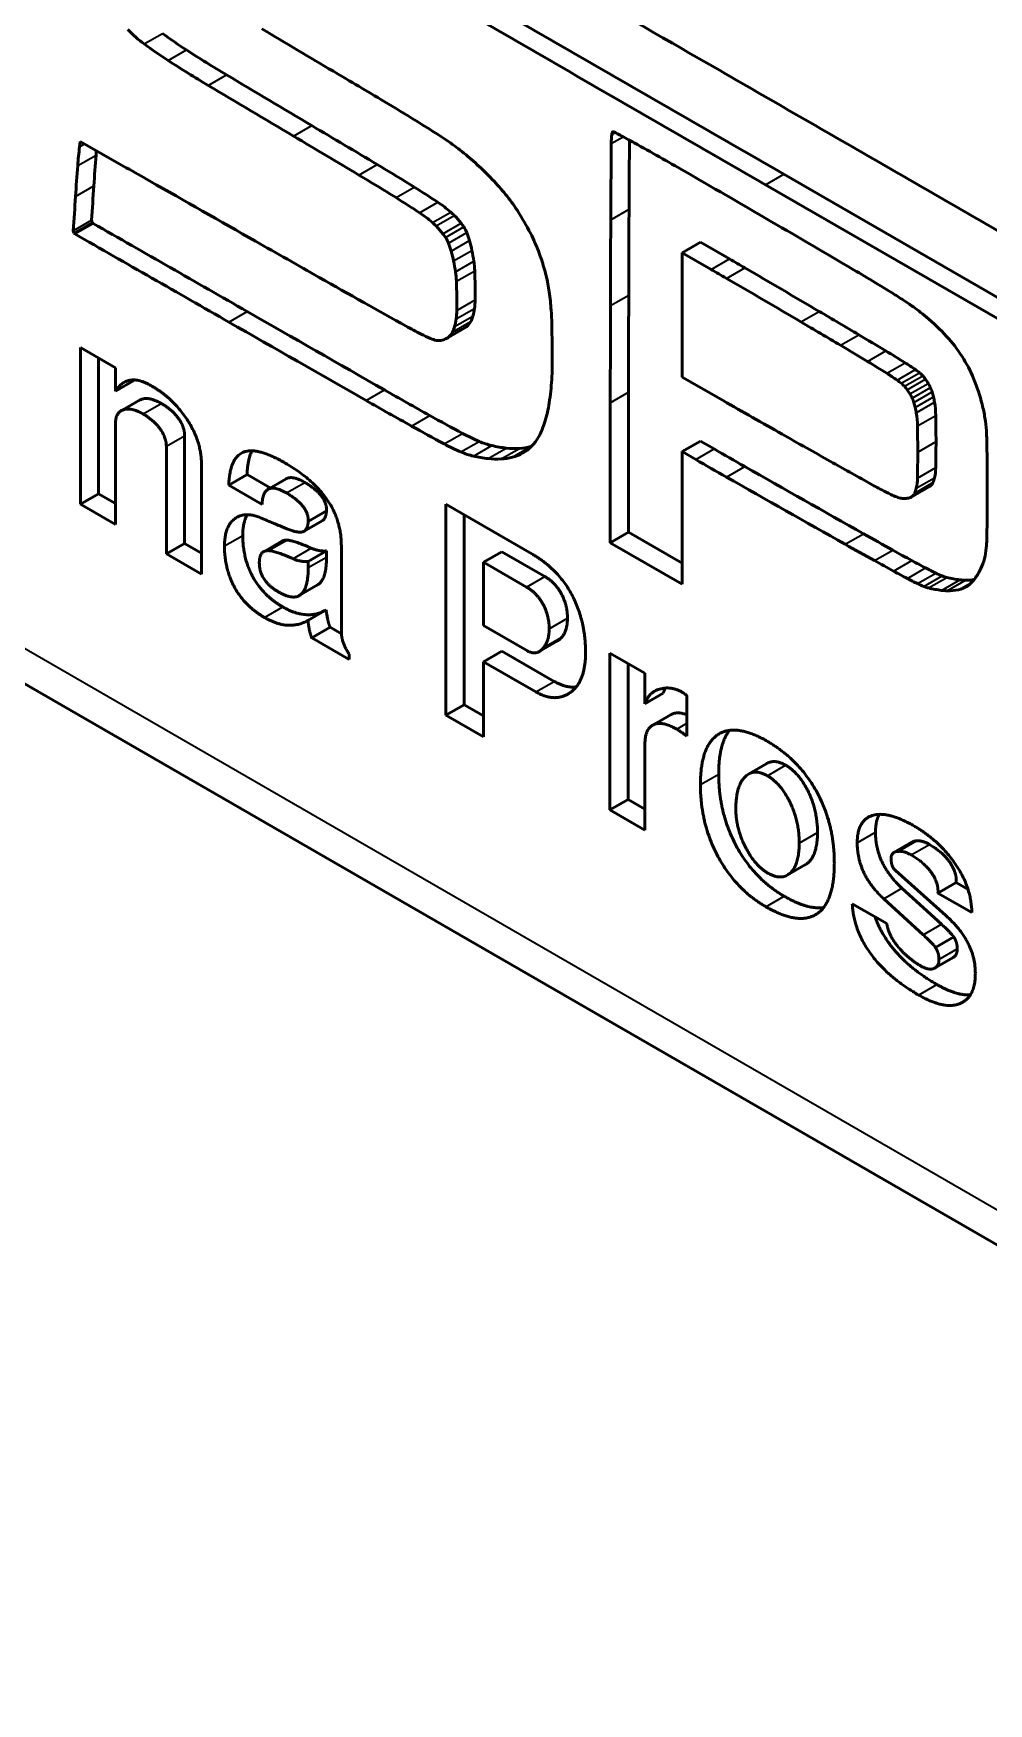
# Model space of a CAD drawing. Header units: inches. Extents: x -24.6 to 49, y -43 to 20.8.
# Drawn here: x 11.218 to 13.4, y 5.044 to 8.861 of the extents above; entities that cross this region are included whole.
import ezdxf

# ---------------------------------------------------------------- set-up
doc = ezdxf.new("R2010")
doc.units = ezdxf.units.IN
doc.header["$MEASUREMENT"] = 0
doc.layers.add('Visible (ANSI)', color=7, linetype='Continuous', lineweight=50)
doc.layers.add('Visible Narrow (ANSI)', color=7, linetype='Continuous', lineweight=35)

msp = doc.modelspace()

# ---------------------------------------------------------------- linework, layer by layer
at = {"layer": 'Visible (ANSI)'}
for p, q in [((8.873755593433605, 8.716722551590122), (15.23432414568389, 5.044446585749351)), ((11.32382921341235, 8.60138067066774), (11.32530812091698, 8.613576825054382)), ((11.32530812091698, 8.613576825054382), (11.43045636820859, 8.5538599724073)), ((13.79469926735462, 7.99282706126697), (12.89079285236785, 8.514637564250176)), ((13.83645754183414, 8.016936212278615), (12.93255112684737, 8.538746715261821)), ((12.70013693220183, 8.359623549351552), (12.74189520668135, 8.383732700363199)), ((12.70013693220183, 8.359623549351552), (12.70013693220183, 8.074810516408684)), ((12.7667284985558, 8.321145490845295), (12.70013693220183, 8.359623549351552)), ((12.80848677303532, 8.34525464185694), (12.74189520668135, 8.383732700363199)), ((12.16222460881097, 8.163621635158378), (12.20398288329049, 8.187730786170023)), ((11.32558535402925, 8.143150312806885), (11.40578981589894, 8.096844245156213)), ((11.32558535402925, 7.7847001049199), (11.32558535402925, 8.143150312806885)), ((11.36734362850877, 7.808809255931545), (11.36734362850877, 8.119041161795238)), ((11.40578981589894, 8.096844245156213), (11.40578981589894, 8.043226693139644)), ((11.40578981589894, 8.043226693139644), (11.44754809037846, 8.06733584415129)), ((12.70013693220183, 8.074810516408684), (12.79362755491554, 8.02164561759113)), ((11.41891800582508, 7.998382806754859), (11.4606762803046, 8.022491957766505)), ((12.53611829586187, 7.696750122450898), (12.53615486020839, 8.01680218100475)), ((12.57787657034139, 7.720859273462543), (12.57791313468791, 8.040911332016394)), ((11.40578981589894, 7.969361953648289), (11.40578981589894, 7.738394037269228)), ((11.56379585292642, 7.695387511281114), (11.56379585292642, 7.941353344308166)), ((11.5220375784469, 7.671278360269469), (11.5220375784469, 7.917244193296521)), ((12.70013693220183, 7.905081770905325), (12.74189520668135, 7.929190921916971)), ((12.70013693220183, 7.905081770905325), (12.70013693220183, 7.602053918607909)), ((12.73130047310648, 7.887078128630091), (12.70013693220183, 7.905081770905325)), ((12.773058747586, 7.911187279641737), (12.74189520668135, 7.929190921916971)), ((11.60224204031659, 7.876187396472646), (11.60224204031659, 7.624972292618796)), ((11.66458720905739, 7.828569011115275), (11.70634548353691, 7.85267816212692)), ((11.74089509788078, 7.7845126309618), (11.66458720905739, 7.828569011115275)), ((11.75953288355709, 7.821970402407772), (11.70634548353691, 7.85267816212692)), ((11.75421620651402, 7.818900817485761), (11.79597448099354, 7.843009968497406)), ((13.22345526590201, 7.801276865837796), (13.26521354038154, 7.825386016849441)), ((11.32558535402925, 7.7847001049199), (11.36734362850877, 7.808809255931545)), ((11.40578981589894, 7.786612339292518), (11.36734362850877, 7.808809255931545)), ((11.40578981589894, 7.738394037269228), (11.32558535402925, 7.7847001049199)), ((11.83653431853942, 7.723096162288277), (11.87829259301894, 7.747205313299922)), ((11.84610257013089, 7.745518047677024), (11.88786084461042, 7.76962719868867)), ((12.16042612919913, 7.784887578878001), (12.35687835361679, 7.671465834227569)), ((12.16042612919913, 7.302704558645091), (12.16042612919913, 7.784887578878001)), ((12.20218440367866, 7.326813709656737), (12.20218440367866, 7.760778427866354)), ((12.53611829586187, 7.696750122450898), (12.57787657034139, 7.720859273462543)), ((12.70013693220183, 7.6502722206312), (12.57787657034139, 7.720859273462543)), ((11.5220375784469, 7.671278360269469), (11.56379585292642, 7.695387511281114)), ((11.60224204031659, 7.624972292618796), (11.5220375784469, 7.671278360269469)), ((11.60224204031659, 7.673190594642087), (11.56379585292642, 7.695387511281114)), ((11.74437029940195, 7.676464882610976), (11.78612857388148, 7.700574033622622)), ((11.75453310354283, 7.678777318593464), (11.79629137802235, 7.70288646960511)), ((11.84610257013089, 7.654030756124279), (11.88786084461042, 7.678139907135924)), ((11.88786084461042, 7.664266834236533), (11.88786084461042, 7.678139907135924)), ((11.92176103011323, 7.690588177953757), (11.92176103011323, 7.492615678200276)), ((12.24647545063827, 7.65234349050138), (12.28823372511779, 7.676452641513025)), ((12.38629748011636, 7.619835506166859), (12.28823372511779, 7.676452641513025)), ((12.70013693220183, 7.602053918607909), (12.53611829586187, 7.696750122450898)), ((11.84610257013089, 7.640157683224888), (11.84610257013089, 7.654030756124279)), ((12.34453920563683, 7.595726355155214), (12.24647545063827, 7.65234349050138)), ((12.24647545063827, 7.65234349050138), (12.24647545063827, 7.507988542764467)), ((11.82576976490367, 7.576244530114369), (11.86752803938319, 7.600353681126014)), ((11.84545314128984, 7.519424454208561), (11.88721141576936, 7.543533605220206)), ((11.85422043064402, 7.479492501133285), (11.89597870512354, 7.50360165214493)), ((11.92189360509109, 7.488639677672645), (11.89597870512354, 7.50360165214493)), ((12.24647545063827, 7.507988542764467), (12.34681220658051, 7.450059089711601)), ((11.93962032324211, 7.430186850153015), (11.85422043064402, 7.479492501133285)), ((11.93962032324211, 7.442185183471406), (11.93962032324211, 7.430186850153015)), ((12.24647545063827, 7.425125053284318), (12.28823372511779, 7.449234204295963)), ((12.40805334629153, 7.380056313757104), (12.28823372511779, 7.449234204295963)), ((12.37382176417041, 7.448348782738256), (12.41558003864993, 7.472457933749901)), ((12.38220607841774, 7.455495834496499), (12.42396435289726, 7.479604985508145)), ((12.53514657048503, 7.444809818884806), (12.61535103235472, 7.398503751234134)), ((12.53514657048503, 7.086359610997823), (12.53514657048503, 7.444809818884806)), ((12.24647545063827, 7.425125053284318), (12.24647545063827, 7.253023959748621)), ((12.36629507181201, 7.355947162745459), (12.24647545063827, 7.425125053284318)), ((12.57690484496455, 7.110468762009468), (12.57690484496455, 7.420700667873161)), ((12.61535103235472, 7.398503751234134), (12.61535103235472, 7.329138386737174)), ((12.61535103235472, 7.329138386737174), (12.65710930683424, 7.353247537748819)), ((12.71114178640961, 7.347698308589064), (12.71114178640961, 7.255086173287721)), ((12.16042612919913, 7.302704558645091), (12.20218440367866, 7.326813709656737)), ((12.24647545063827, 7.253023959748621), (12.16042612919913, 7.302704558645091)), ((12.24647545063827, 7.301242261771912), (12.20218440367866, 7.326813709656737)), ((12.63302381343414, 7.279964426503367), (12.67478208791366, 7.304073577515013)), ((12.61535103235472, 7.23915088684923), (12.61535103235472, 7.040053543347149)), ((12.85207283261753, 7.168404155511618), (12.89383110709705, 7.192513306523261)), ((12.53514657048503, 7.086359610997823), (12.57690484496455, 7.110468762009468)), ((12.61535103235472, 7.088271845370441), (12.57690484496455, 7.110468762009468)), ((12.61535103235472, 7.040053543347149), (12.53514657048503, 7.086359610997823)), ((13.18414415019536, 6.989210020054341), (13.22590242467488, 7.013319171065987)), ((13.19301798646877, 6.991497788199279), (13.23477626094829, 7.015606939210925)), ((12.94037712580487, 6.937469039340761), (12.98213540028439, 6.961578190352406)), ((13.18782255574037, 6.947628882003906), (13.30244674618571, 6.845080626923267)), ((13.29257542780175, 6.825133397781439), (13.20230481889579, 6.90762193934539)), ((13.28458745305683, 6.896261017484536), (13.32634572753635, 6.920370168496182)), ((13.35321957816761, 6.904854543600063), (13.32634572753635, 6.920370168496182)), ((13.08878465748023, 6.872076876889651), (13.16769026166782, 6.826520705071379)), ((13.25081715332223, 6.801024246769794), (13.16054654441627, 6.883512788333745)), ((13.36186948514179, 6.851642215456764), (13.28458745305683, 6.896261017484536)), ((13.27874259348738, 6.772153257222412), (13.3205008679669, 6.796262408234057)), ((13.27785825046539, 6.725248615909601), (13.31961652494491, 6.749357766921247))]:
    msp.add_line(p, q, dxfattribs=at)
for centre, major_axis, ratio, start_param, end_param in [((13.69844377148666, -1329.874467538913), (819.4303217802291, -1419.294950586067), 0.5773502691896257, 2.357075126349832, 2.357371126349292), ((12.99761125674907, -1295.976727488917), (-798.8263174365055, 1383.607768223171), 0.5773502691896257, 5.497844733846536, 5.498481271449939), ((12.95585298226955, -1296.000836639929), (-798.8263174365055, 1383.607768223171), 0.5773502691896257, 5.497844733846536, 5.498481271449939), ((11.49472122530988, 9.010512398446313), (-0.1159531633654792, 0.2008367702473719), 0.5773502691896258, 1.978070362610501, 2.213567604955912), ((11.60493622394997, 9.545560869434098), (-0.456499281329668, 0.7906799488817721), 0.5773502691896256, 2.213568291378627, 2.298591484317424), ((12.92805763598221, 105.5979529027506), (59.65890067261019, -103.332247088666), 0.5773502691896257, 5.483709207286358, 5.485645207135187), ((11.56317794947045, 9.521451718422453), (-0.456499281329668, 0.7906799488817721), 0.5773502691896256, 2.213568291378627, 2.298591484317424), ((11.69992150156583, 11.39264374621953), (-1.623119299739096, 2.811325093894118), 0.5773502691896257, 2.298590823245307, 2.338409507909283), ((13.81402531506345, -1482.709608497942), (912.9815207604834, -1581.330380328875), 0.5773502691896256, 2.356774407754537, 2.357074407753975), ((11.65816322708631, 11.36853459520789), (-1.623119299739096, 2.811325093894118), 0.5773502691896257, 2.298590823245307, 2.338409507909283), ((12.28941426878002, 51.98370970874191), (-26.72188336881681, 46.28365966872688), 0.5773502691896257, 2.338409345107664, 2.343573342238757), ((12.33117254325954, 52.00781885975355), (-26.72188336881681, 46.28365966872688), 0.5773502691896257, 2.338409345107664, 2.343573342238757), ((11.59658657467425, -20.25264942218453), (17.8850010467276, -30.97773050635901), 0.577350269189626, 2.339481550370373, 2.344053548379344), ((11.94531301603548, 3.637390453971505), (3.130045082935573, -5.4213971136263), 0.5773502691896257, 2.322877524408128, 2.339481429042408), ((11.39336552415276, -29.47652664799971), (-23.4829193524953, 40.67360942856433), 0.5773502691896256, 5.480662989049133, 5.485166987145628), ((11.43512379863228, -29.45241749698806), (-23.4829193524953, 40.67360942856433), 0.5773502691896256, 5.480662989049133, 5.485166987145628), ((12.02602806318681, 6.38727638403074), (1.416602835627054, -2.453628085452539), 0.5773502691896258, 2.297464468573583, 2.322876126700528), ((12.11175026191158, 8.021258288045136), (0.3839095331274518, -0.6649508168868855), 0.5773502691896255, 2.23033748648359, 2.297463184545503), ((12.68848189476433, 8.520794619633401), (-0.1062538866603202, 0.1840371301973395), 0.5773502691896258, 0.6535125750144406, 0.7781082628256657), ((12.59491725719313, 8.589146299916866), (-0.03951409916108949, 0.06844042736232168), 0.5773502691896257, 0.5887239911471767, 0.6535143243853643), ((12.54688156032039, 8.627931483274995), (-0.004880053503209216, 0.008452500611212848), 0.5773502691896258, 0.2863850017785357, 0.5887239237068904), ((12.54361814669933, 8.631869400819202), (-0.002251994095445549, 0.003900568191656807), 0.5773502691896257, 6.071783556126872, 6.569569807039554), ((12.5449070185861, 8.628823661878357), (-0.003930422183786712, 0.006807690917514402), 0.5773502691896257, 5.743692245360569, 6.071782495625215), ((12.54640047345045, 8.621090473596434), (0.008268497071302394, -0.01432145702973218), 0.5773502691896256, 2.396444472286692, 2.60209907385685), ((12.68606077580338, 4.535959682019123), (2.462500295796312, -4.265175625973189), 0.5773502691896256, 2.392751916986093, 2.396443915937647), ((12.61851109762819, 6.707632185283823), (1.15563715761518, -2.00162227210425), 0.5773502691896257, 2.383575999877168, 2.392751983781242), ((12.17804107316288, 7.979128785383435), (-0.6091685612500051, 1.055110898458641), 0.5773502691896258, 0.6552800237241172, 0.7011260160846833), ((12.2197993476424, 8.00323793639508), (-0.6091685612500051, 1.055110898458641), 0.5773502691896258, 0.6905086388637702, 0.7011260160846833), ((12.14107079507603, 8.27191792155631), (0.2187397155791271, -0.3788683010162659), 0.5773502691896256, 2.116563282912455, 2.230336591245134), ((168.5930237860441, -82.80328267511649), (-110.3503427738854, 191.1324003170105), 0.5773502691896258, 0.778107293816527, 0.7790752937976304), ((12.65075585230794, 5.329759626862637), (1.988320309293401, -3.443871797417709), 0.5773502691896257, 2.377465620601761, 2.383577615845004), ((168.6347820605235, -82.77917352410488), (-110.3503427738854, 191.1324003170105), 0.577350269189626, 0.77819840292491, 0.7790752937976295), ((12.70979991719973, 2.091077468513543), (3.951168835201339, -6.8436251718524), 0.5773502691896257, 2.356922206314486, 2.377466025677428), ((13.7619828362896, -1380.507228906215), (850.4139896111179, -1472.96023747401), 0.5773502691896257, 2.356457801483829, 2.356773801483172), ((16.64984938331465, 4.961147963898944), (-3.782475985704421, 6.551440585649229), 0.577350269189626, 0.7011259465797366, 0.7130139115785656), ((16.69160765779417, 4.985257114910588), (-3.782475985704423, 6.55144058564923), 0.5773502691896257, 0.7011259465797366, 0.7130139115785656), ((12.12238992125839, -89.790032358663), (59.98044899577928, -103.8891851214977), 0.5773502691896255, 2.3637237538031, 2.364351753797941), ((11.93789310244293, 4.155967628005802), (-2.72127088150669, 4.713379427927335), 0.5773502691896256, 5.458668415680311, 5.480664193972009), ((12.12672176970735, 8.212388694413242), (0.2614884695852522, -0.4529113149151484), 0.5773502691896256, 2.017043364635764, 2.116562825112855), ((57.40511977420879, -21.92958087276426), (-32.64686078881254, 56.54602159385149), 0.5773502691896256, 0.7130138573801954, 0.7145418573058713), ((14.19303210036896, -408.4976040949294), (254.4216111585435, -440.6711570701909), 0.5773502691896258, 2.36305146817744, 2.36372446206437), ((11.89613482796341, 4.131858476994156), (-2.72127088150669, 4.713379427927335), 0.5773502691896256, 5.458668415680311, 5.480664193972009), ((12.13329386698178, 8.230104386610117), (0.2475205495372373, -0.4287181677159233), 0.5773502691896257, 1.915126425619693, 2.017044364708152), ((12.73220733227219, -33.48160103728551), (25.72698016278074, -44.56043676725901), 0.5773502691896257, 2.35177412471527, 2.356922121872945), ((57.36336149972928, -21.95369002377589), (-32.64686078881256, 56.54602159385147), 0.5773502691896258, 0.7130138573801936, 0.7145418573058704), ((11.98463909536704, 6.691881854897921), (-1.121067926173658, 1.941746606868651), 0.5773502691896257, 5.42462126244587, 5.458668440175378), ((12.02639736984656, 6.715991005909566), (-1.121067926173658, 1.941746606868651), 0.5773502691896257, 5.42462126244587, 5.458668440175378), ((12.13001195256252, 8.288491413759044), (-0.1187972324575033, 0.2057628424149662), 0.5773502691896257, 5.247397025490659, 5.424620969621884), ((12.1880928076282, 8.332500888422864), (0.1567546515572447, -0.2715070208199036), 0.5773502691896258, 1.771617701141528, 1.915128093796826), ((12.23944099058945, 8.392456148170613), (0.09095985673433733, -0.1575470933130584), 0.5773502691896258, 1.639709819365139, 1.771617982497117), ((11.3562363657762, 8.430691321449483), (-0.003472382337925785, 0.006014342632592263), 0.577350269189626, 0.7145425381386303, 1.570793368196688), ((12.088253678083, 8.2643822627474), (-0.1187972324575033, 0.2057628424149662), 0.5773502691896257, 5.247397025490659, 5.424620969621884), ((12.15130558252721, 8.372334261588469), (-0.0580307863837929, 0.1005122704199055), 0.5773502691896257, 5.142909559579042, 5.247397786831066), ((12.08934057882388, 8.354407290672109), (-0.1108604939527281, 0.112443467600198), 0.8096492494910007, 4.568026201085823, 4.717413482080303), ((12.12242476838958, 8.30486214368964), (0.2169503686879126, -0.3757690612882643), 0.5773502691896257, 1.501910819218214, 1.639708365885394), ((59.31065799678922, -18.91116103153105), (-33.07449603718381, 57.28670757113782), 0.5773502691896258, 0.779075939301908, 0.7827199382938304), ((59.35241627126874, -18.88705188051942), (-33.07449603718379, 57.28670757113782), 0.5773502691896258, 0.779075939301908, 0.7827199382938304), ((12.72123380969604, -36.3451429006554), (27.48443112421102, -47.60443112426744), 0.5773502691896257, 2.346982458035921, 2.351774455743426), ((11.31447809129669, 8.406582170437838), (-0.003472382337925785, 0.006014342632592263), 0.577350269189626, 0.7145425381386303, 1.570793368196688), ((11.31306619697309, 8.405767022516912), (-0.002060492191574234, 0.003568877164406009), 0.5773502691896258, 1.570793368196698, 2.360756231581194), ((-89.0730069553857, 25474.95387168059), (-15559.68423109278, 26950.1636379847), 0.5773502691896256, 2.360756531917206, 2.360772531917206), ((11.35482447145261, 8.429876173528557), (-0.002060492191574234, 0.003568877164406009), 0.5773502691896258, 1.570793368196698, 2.360756231581194), ((-89.03124868090615, 25474.97798083161), (-15559.68423109278, 26950.1636379847), 0.5773502691896256, 2.360756531917206, 2.360772531917206), ((12.10954730804769, 8.348225110576823), (-0.0580307863837929, 0.1005122704199055), 0.5773502691896257, 5.142909559579042, 5.247397786831066), ((12.04758230434437, 8.330298139660465), (-0.1108604939527281, 0.112443467600198), 0.8096492494910007, 4.568026201085823, 4.717413482080303), ((12.12538972567862, 8.366021972634758), (-0.03822199182505234, 0.06620243180747297), 0.5773502691896256, 4.808413817363459, 4.948208873563162), ((12.16714800015814, 8.390131123646404), (-0.03822199182505234, 0.06620243180747297), 0.5773502691896258, 4.808413817363459, 4.948208873563162), ((12.18315338082146, 8.403311686585026), (-0.02042863142890913, 0.03538342756396898), 0.5773502691896258, 4.450217074422553, 4.808412536894626), ((12.1199565195167, 8.397703407966985), (-0.07201756080718305, 0.1247380743552049), 0.577350269189626, 4.309990547948087, 4.45021707508306), ((12.25672878017739, 8.362384198821893), (0.09101590300697951, -0.1576441683048494), 0.5773502691896258, 1.370058838107035, 1.501911062090107), ((11.29541314964669, 81.2835983617662), (44.489456149245, -77.05799845160001), 0.5773502691896255, 5.50462873490561, 5.506940734648141), ((12.14139510634194, 8.37920253557338), (-0.02042863142890912, 0.03538342756396897), 0.577350269189626, 4.450217074422553, 4.808412536894626), ((12.07819824503718, 8.37359425695534), (-0.07201756080718302, 0.1247380743552049), 0.577350269189626, 4.309990547948087, 4.45021707508306), ((12.0394501724822, 8.377938739706416), (-0.1015568169033933, 0.1759015667316226), 0.5773502691896258, 4.189160554835903, 4.309991788111609), ((12.08120844696172, 8.40204789071806), (-0.1015568169033933, 0.1759015667316227), 0.5773502691896257, 4.189160554835903, 4.30999178811161), ((11.98656469280657, 8.4273638267856), (-0.1708477974813135, 0.2959170655988321), 0.5773502691896258, 4.107317354319104, 4.189161930765948), ((12.17603623289233, 8.347304058158027), (0.1594391968372884, -0.2761567896401584), 0.577350269189626, 1.239314293589922, 1.370057669784369), ((11.94480641832705, 8.403254675773955), (-0.1708477974813135, 0.2959170655988321), 0.5773502691896258, 4.107317354319104, 4.189161930765948), ((12.08802538504648, 8.390143883183221), (-0.09792177857090778, 0.1696054956522983), 0.5773502691896258, 3.97751532487071, 4.107317743216099), ((12.19861873882803, 8.346988386232285), (0.1416717673507357, -0.2453826990495518), 0.577350269189626, 1.096452768651577, 1.239314293589922), ((12.76361428937276, -0.4968967794651964), (-5.401027511264109, 9.354854062586725), 0.5773502691896257, 5.492831431008471, 5.49737942904864), ((12.80537256385228, -0.4727876284535512), (-5.401027511264109, 9.354854062586725), 0.5773502691896257, 5.492831431008471, 5.49737942904864), ((12.6374296983884, -39.15346781937006), (-29.14768355552881, 50.48526884111573), 0.5773502691896257, 5.488664581842357, 5.492794638126202), ((13.04422886275421, 3.953633611519324), (2.69132321365873, -4.66150854564711), 0.5773502691896257, 2.320598957809796, 2.346982575188346), ((11.88025615891091, 8.307997005779443), (0.4486066615233703, -0.2541483006819085), 0.01669936910333912, 4.701944743404948, 5.157821192368099), ((12.04626711056696, 8.366034732171576), (-0.09792177857090778, 0.1696054956522983), 0.5773502691896258, 3.97751532487071, 4.107317743216099), ((11.35988309511615, 8.72226816259555), (-0.5838878537387628, 1.011323428597743), 0.5773502691896257, 3.908236338609585, 3.977486362140029), ((11.40164136959567, 8.746377313607194), (-0.5838878537387627, 1.011323428597743), 0.5773502691896258, 3.908236338609585, 3.977486362140028), ((12.17633112581094, 8.351582383757258), (0.1582259064911323, -0.2740553091162832), 0.5773502691896257, 0.9620275136004501, 1.096452884672019), ((12.59567142390888, -39.1775769703817), (-29.1476835555288, 50.48526884111574), 0.5773502691896256, 5.488664581842357, 5.492794638126202), ((12.09287495806204, 8.332317868554613), (-0.09502587220578813, 0.1645896386939495), 0.5773502691896257, 3.775854175127456, 3.908265788272677), ((12.04462525977119, 8.400477895326992), (0.2528278873796588, -0.4379107465118713), 0.5773502691896257, 0.8674053831150328, 0.9620277293590256), ((88.13760048606261, -35.59507661304779), (-53.42876778125485, 92.54134038293245), 0.5773502691896257, 0.7827214156539828, 0.7852654153109695), ((13.13217395787208, 6.7545276048027), (0.9439327439784203, -1.634939471498754), 0.5773502691896257, 2.300951553743925, 2.320599395725566), ((13.18632396213221, 7.853960881358231), (0.2504672954952734, -0.4338220814322405), 0.5773502691896256, 2.248243603181528, 2.300952552182695), ((9.84039791397953, 480.08184323227), (-288.295177072886, 499.341894267373), 0.5773502691896257, 2.360772532945184, 2.361540532935745), ((12.02587172007964, 8.327223334070792), (-0.1130825826849363, 0.1958647786613913), 0.5773502691896258, 3.668696698019886, 3.775854786079579), ((12.05111668358252, 8.308208717542968), (-0.09502587220578813, 0.1645896386939495), 0.5773502691896257, 3.775854175127456, 3.908265788272677), ((12.14299105920379, 8.284832580673596), (0.05796588321558179, -0.1003998548349916), 0.5773502691896257, 0.3504185186830666, 0.5271040444304493), ((12.06762999455916, 8.351332485082438), (-0.1130825826849363, 0.1958647786613913), 0.5773502691896258, 3.668696698019886, 3.775854786079579), ((11.92600174856332, 8.457707412076457), (0.3369902036094311, -0.5836841543045154), 0.5773502691896258, 0.8109684791013398, 0.8674047339625774), ((88.09584221158312, -35.61918576405942), (-53.42876778125487, 92.54134038293243), 0.5773502691896261, 0.7827214156539828, 0.7852654153109695), ((12.79452116235123, -19.24991392580773), (-16.90325171946188, 29.27729079123396), 0.5773502691896256, 5.484847984982738, 5.488627983857525), ((13.19767566968848, 7.968356871354715), (0.1759672275332755, -0.3047841785547082), 0.5773502691896256, 2.183002143781328, 2.248244357613379), ((13.17741819280297, 7.846348086282536), (0.2590876951997566, -0.4487530517019592), 0.5773502691896258, 2.134179662565586, 2.183001238077749), ((13.20087146989576, 7.952778719506328), (0.1837720034342862, -0.31830244695695), 0.5773502691896257, 1.946644067580397, 2.134178541797986), ((9.79863963950001, 480.0577340812583), (-288.295177072886, 499.341894267373), 0.5773502691896257, 2.360772532945184, 2.361540532935745), ((12.05677013411809, 9.01295828685381), (0.498403056555228, -0.86325941660128), 0.5773502691896256, 5.516142895152365, 5.564480542050872), ((12.07598799890579, 8.66962614192102), (0.2944971374401921, -0.5100840047300073), 0.5773502691896257, 5.564480599421013, 5.61690972220488), ((12.11214302128365, 8.245724527697634), (-0.05107610610993152, 0.0815044565136087), 0.5772665851334997, 3.076042118203908, 3.466820707056092), ((12.10123278472427, 8.260723429661953), (0.05796588321558175, -0.1003998548349916), 0.577350269189626, 0.3504185186830666, 0.5271040444304492), ((12.15390129576317, 8.26983367870928), (-0.05107610610993152, 0.0815044565136087), 0.5772665851334997, 3.120690689343725, 3.466820707056025), ((9.56572665613148, 9.750708577845064), (2.006502486946696, -3.475364252904985), 0.5773502691896258, 0.7958843931556814, 0.810968321655908), ((12.75276288787171, -19.27402307681938), (-16.90325171946188, 29.27729079123396), 0.5773502691896256, 5.484847984982738, 5.488627983857525), ((13.03251661847169, 1.851156529273372), (-3.896304978734552, 6.748598184951819), 0.5773502691896258, 5.473606461081418, 5.4848464314975), ((13.2486173986453, 8.052217708118269), (0.09898580809638917, -0.1714484488512088), 0.5773502691896257, 1.648647094303628, 1.946642567932814), ((12.11717272323506, 8.248519026774785), (0.04944714879993935, -0.08564497401091335), 0.5773502691896257, 5.616909722204835, 5.81311546197906), ((12.12540194090391, 8.214638800221177), (0.03068418340603094, -0.05314656464800742), 0.5773502691896257, 5.813115356220339, 6.078895529407783), ((12.10202981742976, 8.269225224569096), (0.06078985325380232, -0.1052911144202418), 0.5773502691896256, 6.078896666265162, 6.238248188270613), ((9.442632694138938, 9.82028176123108), (2.093547877594176, -3.626131292071098), 0.5773502691896258, 0.781517805180159, 0.7958857433864548), ((12.99075834399217, 1.827047378261727), (-3.896304978734552, 6.748598184951819), 0.5773502691896258, 5.473606461081418, 5.4848464314975), ((13.09147754432387, 4.632363741038264), (-2.171820460032795, 3.761703381694415), 0.5773502691896257, 5.459424918146015, 5.47360485874631), ((12.04893567328935, 8.30385383104468), (0.2505994919282533, -0.434051052370681), 0.5773502691896257, 0.7129570309985667, 0.7815183159888281), ((13.04971926984435, 4.60825459002662), (-2.171820460032795, 3.761703381694415), 0.5773502691896257, 5.459424918146015, 5.47360485874631), ((13.19676733717118, 7.739249499267302), (-0.2305954731096993, 0.3994030754213821), 0.5773502691896257, 5.385716046583035, 5.459423528961885), ((13.2230659538848, 7.993892775540867), (-0.0643178594992747, 0.1114018004868202), 0.5773502691896257, 5.282330450332244, 5.385716046583062), ((13.25431656079996, 8.05662179575934), (0.09278562857934317, -0.1607094229116372), 0.577350269189626, 1.339113617477937, 1.648646726282466), ((11.84709001393674, 8.437303022210092), (0.3937012410667621, -0.6819105525305542), 0.5773502691896261, 0.6236398769499631, 0.712957029564083), ((13.15500906269166, 7.715140348255656), (-0.2305954731096993, 0.3994030754213821), 0.5773502691896257, 5.385716046583035, 5.459423528961885), ((13.18130767940528, 7.969783624529222), (-0.0643178594992747, 0.1114018004868202), 0.5773502691896257, 5.282330450332244, 5.385716046583062), ((13.19255297981572, 8.02262260047452), (-0.02712496513576206, 0.04698181776867432), 0.5773502691896257, 5.085255049090414, 5.282331430159228), ((13.19429063856598, 8.026203972432324), (-0.02406037360176027, 0.04167378952733779), 0.5773502691896258, 4.873609812446259, 5.08525608032012), ((13.23431125429524, 8.046731751486165), (-0.02712496513576206, 0.04698181776867432), 0.5773502691896257, 5.085255049090414, 5.282331430159228), ((13.2360489130455, 8.050313123443969), (-0.02406037360176027, 0.04167378952733779), 0.5773502691896258, 4.873609812446259, 5.08525608032012), ((13.22135653988048, 8.03524041833232), (-0.04183685721976852, 0.0724635623336439), 0.5773502691896258, 4.733747788433686, 4.873610761572836), ((13.23454359067575, 8.04351870725837), (-0.02835889088047507, 0.0491190398512845), 0.577350269189626, 4.545323630266395, 4.733748135932442), ((13.189278411539, 8.047742847222823), (0.1468535575602848, -0.2543578229666539), 0.5773502691896258, 1.119663812238546, 1.33911361747794), ((11.93498817856092, 17.39513411871984), (-5.724629152656528, 9.915348546892446), 0.5773502691896257, 2.361540618969343, 2.374368574991621), ((11.97674645304044, 17.41924326973148), (-5.724629152656528, 9.915348546892446), 0.5773502691896257, 2.361540618969343, 2.374368574991621), ((12.07244503889143, 8.264730692276126), (0.2322434264498644, -0.4022574143350507), 0.5773502691896257, 0.4910209816900011, 0.6236403666338441), ((12.2242034693393, 95.77867636850115), (53.54017889648497, -92.73431009503895), 0.5773502691896256, 5.505307615996195, 5.507091615877906), ((13.17959826540096, 8.011131267320675), (-0.04183685721976852, 0.0724635623336439), 0.5773502691896258, 4.733747788433686, 4.873610761572836), ((13.19278531619623, 8.019409556246725), (-0.02835889088047507, 0.0491190398512845), 0.577350269189626, 4.545323630266395, 4.733748135932442), ((13.18783216737277, 8.018200510210026), (-0.03265712976557807, 0.0565638079833511), 0.5773502691896258, 4.375821041089346, 4.54532351003197), ((13.17805600846375, 8.018408037694686), (-0.0403298702605424, 0.06985338435391085), 0.577350269189626, 4.224637526795845, 4.375821495004677), ((13.22959044185229, 8.042309661221669), (-0.03265712976557807, 0.0565638079833511), 0.5773502691896258, 4.375821041089346, 4.54532351003197), ((13.21981428294327, 8.04251718870633), (-0.0403298702605424, 0.06985338435391085), 0.577350269189626, 4.224637526795845, 4.375821495004677), ((13.17980708582558, 8.051443955386318), (-0.06992038597715174, 0.1211056609972366), 0.5773502691896258, 4.124512361105374, 4.224639443001456), ((13.13729798627341, 8.066163132567912), (-0.1005749032793981, 0.1742008424462191), 0.5773502691896257, 3.95073362869873, 4.124512214031975), ((12.03742712363176, 13.52893265372011), (-3.36337413947673, 5.825534894437752), 0.5773502691896256, 2.374369637445916, 2.390033557377263), ((13.13804881134606, 8.027334804374675), (-0.06992038597715174, 0.1211056609972366), 0.5773502691896258, 4.124512361105374, 4.224639443001456), ((13.09553971179389, 8.042053981556267), (-0.1005749032793981, 0.1742008424462191), 0.5773502691896257, 3.95073362869873, 4.124512214031975), ((11.1303783625256, 9.169831286995667), (-1.520081400230287, 2.632858216838936), 0.5773502691896255, 3.926800185337088, 3.950731899784298), ((13.21772609873573, 8.042726717729462), (0.1255594230634054, -0.2174753001148534), 0.577350269189626, 0.9838324530621456, 1.119664217874077), ((13.20459781297417, 8.047258210450227), (0.1350283246324104, -0.2338759187242387), 0.577350269189626, 0.855208355876016, 0.9838320051323279), ((11.99566884915224, 13.50482350270846), (-3.36337413947673, 5.825534894437752), 0.5773502691896256, 2.374369637445916, 2.390033557377263), ((12.18500534756321, 8.409794375249803), (-0.2789659627984333, 0.4831832211493224), 0.5773502691896255, 2.390033608960444, 2.487038587536787), ((12.20955781947188, 8.123821737052344), (0.1278812185008077, -0.2214967677772158), 0.577350269189626, 6.269276637838431, 6.623221521858296), ((12.14112590770052, 8.201033075630573), (0.1814956561214532, -0.314359697755406), 0.5773502691896258, 0.3400881726960261, 0.4910218777652071), ((12.61008506012696, 47.66910779715185), (24.21436552875006, -41.94051136883954), 0.5773502691896257, 5.507091524420952, 5.510319523720209), ((11.08862008804608, 9.14572213598402), (-1.520081400230288, 2.632858216838936), 0.5773502691896258, 3.926800185337088, 3.950731899784298), ((12.80072377876957, 8.247825540664468), (0.4213077054668919, -0.7297263514889202), 0.5773502691896258, 0.7936175567402266, 0.855208688696063), ((12.14324707308369, 8.385685224238157), (-0.2789659627984333, 0.4831832211493224), 0.5773502691896255, 2.390033608960444, 2.487038587536787), ((12.17069167712332, 8.129026668525253), (-0.1302270493648148, 0.2255598660196705), 0.5773502691896257, 2.487037501103801, 2.647583236026406), ((12.21244995160284, 8.153135819536898), (-0.1302270493648148, 0.2255598660196705), 0.5773502691896257, 2.487037501103801, 2.647583236026406), ((12.15889042536512, 8.390261566756955), (-0.2620572889949382, 0.453896539033056), 0.5773502691896256, 2.647582264793378, 2.742728316243216), ((12.18753909942435, 8.292443410814336), (0.2083203765140404, -0.3608214763741961), 0.5773502691896256, 5.88432139777533, 5.9964080512356), ((12.18801462207109, 8.161810100187921), (0.1497184119124211, -0.2593198962608388), 0.5773502691896257, 6.129223952009118, 6.269354596996428), ((12.2160721222205, 8.215461868638178), (0.1661300555052884, -0.2877456967993972), 0.5773502691896258, 5.996409029084207, 6.129224198337198), ((12.22977289655061, 8.185919251199566), (0.1497184119124211, -0.2593198962608387), 0.5773502691896257, 6.129223952009109, 6.136623144140795), ((12.77563055023875, 17.29614494779119), (-5.74799894336651, 9.955826211764384), 0.5773502691896256, 2.355878112415924, 2.364522098960361), ((10.86219648692278, 9.276500534340204), (-1.680187067245723, 2.910169366689336), 0.5773502691896261, 3.905051368053176, 3.92679915375966), ((10.9039547614023, 9.300609685351848), (-1.680187067245723, 2.910169366689336), 0.5773502691896257, 3.905051368053176, 3.92679915375966), ((3.404866603555061, 13.58354610306608), (7.065405467762083, -12.23764124623887), 0.5773502691896257, 0.7775351248348317, 0.7936004484147627), ((12.1171321508856, 8.36615241574531), (-0.2620572889949382, 0.453896539033056), 0.5773502691896257, 2.647582264793378, 2.742728316243216), ((12.14578082494483, 8.26833425980269), (0.2083203765140404, -0.3608214763741961), 0.5773502691896256, 5.88432139777533, 5.9964080512356), ((12.17431384774098, 8.191352717626533), (0.1661300555052884, -0.2877456967993972), 0.5773502691896258, 5.996409029084213, 6.129224198337198), ((12.73387227575923, 17.27203579677954), (-5.74799894336651, 9.955826211764384), 0.5773502691896256, 2.355878112415924, 2.364522098960361), ((12.03579595902291, 120.1514037537916), (-68.47433483261625, 118.601026944591), 0.5773502691896256, 2.364533603074289, 2.367335116266101), ((12.5757387441617, 50.85001055733466), (26.15027178980879, -45.29359937168395), 0.5773502691896256, 5.510320504101451, 5.512688503824819), ((13.1769787941343, 7.930685815026626), (-0.07252946156577067, 0.1256247124775115), 0.5773502691896256, 3.692263918251138, 3.905050969071873), ((11.99403768454339, 120.12729460278), (-68.47433483261625, 118.601026944591), 0.5773502691896256, 2.364533603074289, 2.367335116266101), ((13.1151074660593, 8.746210077911034), (0.5549189028902803, -0.9611477338863456), 0.5773502691896257, 5.512688815458571, 5.550503688877994), ((13.13522051965478, 7.906576664014981), (-0.07252946156577067, 0.1256247124775115), 0.5773502691896256, 3.692263918251138, 3.905050969071873), ((13.23906968432848, 7.870668503839098), (0.0261438560530538, -0.04528248698965608), 0.5773502691896257, 0, 0.126558700296858), ((13.24042926349161, 7.868668054800614), (0.02492801730113525, -0.04317659249752222), 0.5773502691896257, 0.1265587002968898, 0.4014351859295439), ((13.19912286172853, 7.911786356493345), (-0.05642976045775471, 0.09773921217175878), 0.5773502691896258, 3.543028669174715, 3.692263388795352), ((13.1218412855138, 8.59496417329187), (0.4645553077419784, -0.804633395934902), 0.5773502691896256, 5.550503518697639, 5.58141090358327), ((13.16394249808208, 7.990668655011898), (0.1081409451467015, -0.1873056113726061), 0.5773502691896258, 5.581410265435279, 5.672654436031642), ((13.17665259325456, 7.90025956510927), (0.0564827949502611, -0.09783107060734701), 0.5773502691896256, 5.672653699380237, 5.804505923362618), ((13.18738820227256, 7.854920382646932), (0.03134054678716554, -0.05428341937236025), 0.5773502691896258, 5.804506992692109, 6.009435510171513), ((13.16323497496608, 7.918532716340895), (0.06622264055494625, -0.1147009780525381), 0.5773502691896257, 6.009437380511228, 6.142799943328137), ((13.19731140984896, 7.846559352827453), (0.02614385605305372, -0.04528248698965614), 0.5773502691896257, 6.142801590142289, 6.409744007476481), ((13.19867098901209, 7.844558903788968), (0.02492801730113525, -0.04317659249752222), 0.5773502691896257, 0.1265587002968898, 0.4014351859295439), ((13.15736458724901, 7.887677205481701), (-0.05642976045775471, 0.09773921217175878), 0.5773502691896258, 3.543028669174715, 3.692263388795352), ((13.03605357875957, 15.91308669035238), (-4.991366977276233, 8.645301203865117), 0.5773502691896257, 2.367322379782465, 2.376774362189936), ((12.95111054062114, 7.985334156605847), (0.3149829225170462, -0.5455664253160548), 0.5773502691896258, 0.6992905364704818, 0.7775525484762156), ((12.99429530428005, 15.88897753934074), (-4.991366977276233, 8.645301203865117), 0.5773502691896257, 2.367322379782465, 2.376774362189936), ((13.05887546782794, 14.61957718941118), (-4.207160112334876, 7.287015070142195), 0.5773502691896257, 2.376774415725468, 2.384114407487013), ((13.26066302954548, 7.775759219693859), (0.09528226946946479, -0.1650337317815818), 0.577350269189626, 0.525420650307483, 0.6992910620133497), ((13.01711719334842, 14.59546803839953), (-4.207160112334876, 7.287015070142195), 0.5773502691896257, 2.376774415725468, 2.384114407487013), ((13.17896439008521, 9.58493451594296), (-1.165356067304638, 2.018455917480567), 0.5773502691896256, 2.384114572985311, 2.403194428278852), ((13.21320696633382, 8.724521885406261), (-0.6500005454086273, 1.125833969595378), 0.5773502691896255, 2.403193817058099, 2.428197491388582), ((13.16018146398117, 7.877461924913521), (0.1713812556416529, -0.2968410422362929), 0.5773502691896257, 0.2463338144666762, 0.3786735064382558), ((13.22760875010769, 7.804995784720526), (0.1194679355571683, -0.2069245342603798), 0.5773502691896258, 0.3786738700087202, 0.5254199992601833), ((13.13720611560569, 9.560825364931313), (-1.165356067304638, 2.018455917480567), 0.5773502691896256, 2.384114572985311, 2.403194428278852), ((13.1714486918543, 8.700412734394618), (-0.6500005454086273, 1.125833969595378), 0.5773502691896255, 2.403193817058099, 2.428197491388582), ((13.22461228071748, 7.818620210724237), (-0.1274573059678829, 0.2207625297322555), 0.577350269189626, 2.428196274405114, 2.511823706901101), ((13.23926092745297, 7.702355175002642), (-0.06063123482385254, 0.1050163792405665), 0.5773502691896255, 2.511823706901108, 2.6380865555897), ((13.266370555197, 7.842729361735883), (-0.1274573059678829, 0.2207625297322555), 0.577350269189626, 2.428196274405114, 2.511823706901101), ((13.28101920193249, 7.726464326014288), (-0.06063123482385254, 0.1050163792405665), 0.5773502691896255, 2.511823706901108, 2.6380865555897), ((13.32307594104645, 7.833923659897294), (-0.1944496641819924, 0.1541676148812675), 0.8328069342291282, 2.07615998415031, 2.203932316305611), ((13.26212583931949, 7.745751951623948), (0.08648200134456996, -0.1497912202690351), 0.5773502691896256, 6.101520137982503, 6.319783259036281), ((13.26008476415729, 7.873483666545094), (0.1436927724055783, -0.2488831824868927), 0.5773502691896256, 5.873341633886374, 5.94312827402474), ((13.26679646637962, 7.853372229670489), (0.1326754387134059, -0.2298006007681097), 0.5773502691896258, 5.94312827402473, 6.062212856638278), ((13.2557455713665, 7.756282488195036), (0.09264104822269328, -0.1604590023881432), 0.5773502691896256, 0.03659780804757329, 0.2463333868278408), ((13.28131766656693, 7.809814508885649), (-0.1944496641819924, 0.1541676148812675), 0.8328069342291282, 2.07615998415031, 2.203932316305611), ((13.21832648967777, 7.849374515533449), (0.1436927724055783, -0.2488831824868927), 0.5773502691896256, 5.873341633886374, 5.94312827402474), ((13.2250381919001, 7.829263078658846), (0.132675438713406, -0.2298006007681098), 0.5773502691896255, 5.94312827402473, 6.101520244069534)]:
    msp.add_ellipse(centre, major_axis=major_axis, ratio=ratio, start_param=start_param, end_param=end_param, dxfattribs=at)
for points in [[(11.40578981589894, 8.043226693139644), (11.43274111280251, 8.087283073293118), (11.4869684210302, 8.055974922290437)], [(11.44754809037846, 8.06733584415129), (11.44804766526868, 8.06815248245102), (11.44855661195279, 8.068943226170934)], [(11.4869684210302, 8.055974922290437), (11.53924744273473, 8.025791615036354), (11.60224204031659, 7.927180313075815), (11.60224204031659, 7.876187396472646)], [(11.56379585292642, 7.941353344308166), (11.56379585292642, 7.961225583866753), (11.53522098392022, 8.00097006298393), (11.51054268796032, 8.015218083799521)], [(11.46878441348079, 7.991108932787876), (11.44183311657722, 8.006669271310166), (11.40578981589894, 7.994483464033674), (11.40578981589894, 7.969361953648289)], [(11.5220375784469, 7.917244193296521), (11.5220375784469, 7.937116432855108), (11.4934627094407, 7.976860911972284), (11.46878441348079, 7.991108932787876)], [(11.66458720905739, 7.828569011115275), (11.66686021000107, 7.890622891246337), (11.7282312354803, 7.916681771422222), (11.79349883400584, 7.878999505844143)], [(11.70634548353691, 7.85267816212692), (11.70762343993605, 7.887566908401057), (11.71788276391138, 7.906958731368777)], [(11.79349883400584, 7.878999505844143), (11.92176103011323, 7.804947292394689), (11.92176103011323, 7.690588177953757)], [(11.83817953827008, 7.834680662149331), (11.80986361873848, 7.851028865913256), (11.79597448099354, 7.843009968497406)], [(11.88786084461042, 7.76962719868867), (11.88948441671304, 7.805059776769548), (11.83817953827008, 7.834680662149331)], [(11.79642126379056, 7.810571511137685), (11.74251866998341, 7.841692188182266), (11.74089509788078, 7.7845126309618)], [(11.84610257013089, 7.745518047677024), (11.84772614223352, 7.780950625757903), (11.79642126379056, 7.810571511137685)], [(11.65484577644164, 7.689463334205158), (11.65484577644164, 7.732957292484333), (11.6996563664741, 7.76932724035571), (11.73732323925501, 7.753954375791519)], [(11.69660405092116, 7.713572485216803), (11.69660405092116, 7.743121615785385), (11.70694551942892, 7.760989040562462)], [(11.73732323925501, 7.753954375791519), (11.75518253238388, 7.746267943509424), (11.79739540705214, 7.728645391448034)], [(11.87829259301894, 7.747205313299922), (11.88673516795259, 7.752079636210521), (11.88786084461042, 7.76962719868867)], [(11.78817351750923, 7.550095193753702), (11.7436876418973, 7.575779126013387), (11.69660405092116, 7.660329881116435), (11.69660405092116, 7.713572485216803)], [(11.79739540705214, 7.728645391448034), (11.82272313185309, 7.71852179771064), (11.8448037124488, 7.725270860202237), (11.84610257013089, 7.745518047677024)], [(11.74641524302971, 7.525986042742056), (11.70192936741777, 7.551669975001742), (11.65484577644164, 7.63622073010479), (11.65484577644164, 7.689463334205158)], [(11.75453310354283, 7.678777318593464), (11.73440080947028, 7.679152266509665), (11.73440080947028, 7.650656224878482)], [(11.81103341271419, 7.660404870699675), (11.76882053804593, 7.679152266509663), (11.75453310354283, 7.678777318593464)], [(11.79629137802235, 7.70288646960511), (11.79032625385271, 7.702997565283985), (11.78612857388148, 7.700574033622622)], [(11.85279168719371, 7.68451402171132), (11.81057881252545, 7.703261417521309), (11.79629137802235, 7.70288646960511)], [(11.88786084461042, 7.678139907135924), (11.87065098032259, 7.676827589429226), (11.85279168719371, 7.68451402171132)], [(12.35687835361679, 7.671465834227569), (12.41759995025497, 7.63640820406289), (12.47962040457525, 7.51848708441806), (12.47962040457525, 7.446497084507704)], [(11.73440080947028, 7.650656224878482), (11.73440080947028, 7.609786902012707), (11.77888668508221, 7.584102969753022)], [(11.77888668508221, 7.584102969753022), (11.84610257013089, 7.545295860426346), (11.84610257013089, 7.640157683224888)], [(11.84610257013089, 7.654030756124279), (11.82889270584307, 7.652718438417581), (11.81103341271419, 7.660404870699675)], [(11.86752803938319, 7.600353681126014), (11.88786084461042, 7.612092831697335), (11.88786084461042, 7.664266834236533)], [(12.39649351292084, 7.500489584440472), (12.39649351292084, 7.530110469820254), (12.36889278717621, 7.581665808297723), (12.34453920563683, 7.595726355155214)], [(12.43825178740036, 7.524598735452117), (12.43825178740036, 7.554219620831899), (12.41065106165573, 7.605774959309368), (12.38629748011636, 7.619835506166859)], [(11.84545314128984, 7.519424454208561), (11.80161669451896, 7.494115469865076), (11.74641524302971, 7.525986042742056)], [(11.88721141576936, 7.543533605220206), (11.84337496899848, 7.518224620876722), (11.78817351750923, 7.550095193753702)], [(11.85422043064402, 7.479492501133285), (11.84837557107457, 7.493365574032677), (11.84545314128984, 7.519424454208561)], [(11.89597870512354, 7.50360165214493), (11.89013384555409, 7.517474725044323), (11.88721141576936, 7.543533605220206)], [(12.42396435289726, 7.479604985508145), (12.43825178740036, 7.494977850072336), (12.43825178740036, 7.524598735452117)], [(11.92176103011323, 7.492615678200276), (11.92176103011323, 7.469743855312091), (11.93962032324211, 7.442185183471406)], [(12.38220607841774, 7.455495834496499), (12.39649351292084, 7.47086869906069), (12.39649351292084, 7.500489584440472)], [(12.34681220658051, 7.450059089711601), (12.36726921507359, 7.43824823035131), (12.38220607841774, 7.455495834496499)], [(12.47962040457525, 7.446497084507704), (12.47962040457525, 7.379756355424146), (12.41078094742394, 7.330263230485776), (12.36629507181201, 7.355947162745459)], [(12.41558003864993, 7.472457933749901), (12.41996961037499, 7.474992254166989), (12.42396435289726, 7.479604985508145)], [(12.45829635786337, 7.367450180034809), (12.43502498857285, 7.364484228825498), (12.40805334629153, 7.380056313757104)], [(12.61535103235472, 7.329138386737174), (12.6241183217089, 7.355947162745459), (12.67542320015185, 7.369820235644851), (12.70140035379386, 7.35482231899686)], [(12.65710930683424, 7.353247537748819), (12.65921151715004, 7.35967571448646), (12.662284520307, 7.36496135899591)], [(12.70140035379386, 7.35482231899686), (12.70432278357858, 7.353135053373961), (12.71114178640961, 7.347698308589064)], [(12.68776234813181, 7.27083398576811), (12.65366733397668, 7.2905187513686), (12.61535103235472, 7.271021459726211), (12.61535103235472, 7.23915088684923)], [(12.71114178640961, 7.255086173287721), (12.69523077980388, 7.266522084731813), (12.68776234813181, 7.27083398576811)], [(12.74198965635949, 7.144289064050686), (12.74198965635949, 7.232026876441435), (12.82219411822918, 7.285082006583703), (12.89493014842678, 7.243087839969328)], [(12.78374793083901, 7.168398215062331), (12.78374793083901, 7.237024531220921), (12.80828237953541, 7.268202564888768)], [(12.89493014842678, 7.243087839969328), (12.96701674978334, 7.201468621271152), (13.04787064049408, 7.054301564162741), (13.04787064049408, 6.965063960107195)], [(12.9366884229063, 7.18845792857902), (12.91174770468002, 7.202857458960749), (12.89383110709705, 7.192513306523263)], [(13.00942445310391, 7.034729282937112), (13.00942445310391, 7.084222407875483), (12.96818572169723, 7.170272954643331), (12.9366884229063, 7.18845792857902)], [(12.89135828980101, 6.865327814398056), (12.82219411822918, 6.905259767473331), (12.74198965635949, 7.054676512078941), (12.74198965635949, 7.144289064050686)], [(12.93311656428053, 6.889436965409701), (12.8639523927087, 6.929368918484976), (12.78374793083901, 7.078785663090586), (12.78374793083901, 7.168398215062331)], [(12.89493014842678, 7.164348777567374), (12.86343284963585, 7.182533751503065), (12.82284354707022, 7.13997716301439), (12.82284354707022, 7.088234350578821)], [(12.96766617862439, 7.010620131925467), (12.96766617862439, 7.060113256863837), (12.92642744721771, 7.146163803631686), (12.89493014842678, 7.164348777567374)], [(12.82284354707022, 7.088234350578821), (12.82284354707022, 7.045115340215847), (12.86570585057953, 6.959627215322298), (12.89622900610888, 6.942004663260909)], [(13.10014966219861, 7.011370027757867), (13.10014966219861, 7.062362944361037), (13.16898911934992, 7.084859819333023), (13.2297107159881, 7.049802189168344)], [(13.14190793667813, 7.035479178769513), (13.14190793667813, 7.060783504037712), (13.1503836695144, 7.076300896036719)], [(13.20230481889579, 6.90762193934539), (13.14190793667813, 6.963114230942957), (13.14190793667813, 7.035479178769513)], [(13.2297107159881, 7.049802189168344), (13.28880874052366, 7.015681928794165), (13.36154477072127, 6.907321981012431), (13.36186948514179, 6.851642215456764)], [(12.89622900610888, 6.942004663260909), (12.92772630489981, 6.923819689325219), (12.96766617862439, 6.962251850735696), (12.96766617862439, 7.010620131925467)], [(13.16054654441627, 6.883512788333745), (13.10014966219861, 6.939005079931311), (13.10014966219861, 7.011370027757867)], [(13.19301798646877, 6.991497788199279), (13.17743169428357, 6.990747892366879), (13.17743169428357, 6.97500007988649)], [(13.2232164275776, 6.983436408000984), (13.20600656328977, 6.993372527780277), (13.19301798646877, 6.991497788199279)], [(13.23477626094829, 7.015606939210925), (13.22941847300963, 7.015349162518538), (13.22590242467488, 7.013319171065987)], [(13.26497470205712, 7.007545559012629), (13.24776483776929, 7.017481678791923), (13.23477626094829, 7.015606939210925)], [(13.32634572753635, 6.920370168496182), (13.32796929963898, 6.942679569510069), (13.29647200084805, 6.989360585076941), (13.26497470205712, 7.007545559012629)], [(13.04787064049408, 6.965063960107195), (13.04787064049408, 6.87432656438685), (12.96604260652177, 6.822208804035082), (12.89135828980101, 6.865327814398056)], [(13.17743169428357, 6.97500007988649), (13.17743169428357, 6.9570025799089), (13.18782255574037, 6.947628882003906)], [(13.28458745305683, 6.896261017484536), (13.28621102515946, 6.918570418498424), (13.25471372636853, 6.965251434065295), (13.2232164275776, 6.983436408000984)], [(13.02325978559274, 6.863221342789923), (12.98696664441248, 6.858346607149633), (12.93311656428053, 6.889436965409701)], [(13.24042629186543, 6.663418361524477), (13.16898911934992, 6.704662632306453), (13.09170708726496, 6.812272684255787), (13.08878465748023, 6.872076876889651)], [(13.30244674618571, 6.845080626923267), (13.36998734565492, 6.785088960331304), (13.36998734565492, 6.713473908337146)], [(13.16769026166782, 6.826520705071379), (13.17223626355517, 6.796524871775397), (13.19821341719717, 6.768403778060414)], [(13.27874259348738, 6.772153257222412), (13.27257301949741, 6.781339481169306), (13.25081715332223, 6.801024246769794)], [(13.3205008679669, 6.796262408234057), (13.31433129397693, 6.805448632180951), (13.29257542780175, 6.825133397781439)], [(13.32861872848003, 6.768703736393373), (13.32861872848003, 6.784451548873764), (13.3205008679669, 6.796262408234057)], [(13.19821341719717, 6.768403778060414), (13.2180209968492, 6.745719429130327), (13.24562172259383, 6.729784142691837)], [(13.28686045400051, 6.744594585381728), (13.28686045400051, 6.760342397862119), (13.27874259348738, 6.772153257222412)], [(13.31961652494491, 6.749357766921247), (13.32861872848003, 6.754555191555549), (13.32861872848003, 6.768703736393373)], [(13.24562172259383, 6.729784142691837), (13.26348101572271, 6.719473074996343), (13.28686045400051, 6.728471824985138), (13.28686045400051, 6.744594585381728)], [(13.36998734565492, 6.713473908337146), (13.36998734565492, 6.65798161673958), (13.29887488755994, 6.629673049066499), (13.24042629186543, 6.663418361524477)], [(13.35863478366496, 6.663960345687366), (13.32719876535576, 6.661538552619874), (13.28218456634495, 6.687527512536122)]]:
    msp.add_open_spline(points, degree=2, dxfattribs=at)
for points, knots in [([(11.51054268796032, 8.015218083799521), (11.48359139105674, 8.030778422321811), (11.4629296263367, 8.023792927704715), (11.4606762803046, 8.022491957766505)], [0, 0, 0, 1, 1.146496815286628, 1.146496815286628, 1.146496815286628]), ([(12.71114178640961, 7.30383234567462), (12.68991480227967, 7.311823722679696), (12.67550979066399, 7.304493716893805), (12.67478208791366, 7.304073577515013)], [0.287648125901924, 0.287648125901924, 0.287648125901924, 1, 1.039548022598873, 1.039548022598873, 1.039548022598873]), ([(12.98213540028439, 6.961578190352406), (12.98597039959756, 6.96379232823821), (13.00942445310391, 6.986361001747341), (13.00942445310391, 7.034729282937112)], [0.8255319148936118, 0.8255319148936118, 0.8255319148936118, 1, 2, 2, 2]), ([(13.28218456634495, 6.687527512536122), (13.21074739382944, 6.728771783318098), (13.15140207755968, 6.811406160215932), (13.14095236729803, 6.841957835583343)], [0, 0, 0, 1, 1.535811486026229, 1.535811486026229, 1.535811486026229])]:
    msp.add_open_spline(points, degree=2, knots=knots, dxfattribs=at)
at = {"layer": 'Visible Narrow (ANSI)'}
for p, q in [((11.47141212218479, 8.836541856676645), (11.51317039666432, 8.86065100768829)), ((15.20566579681153, 5.140883189795932), (8.804568218910743, 8.836558599506015)), ((11.52601073245154, 8.798686432528815), (11.56776900693106, 8.82279558354046)), ((11.61734106701817, 8.741979742658458), (11.65909934149769, 8.766088893670103)), ((11.81246807233, 8.625897379199536), (11.85422634680952, 8.650006530211183)), ((12.53952116033063, 8.629614573379401), (12.54731831388767, 8.634116262084472)), ((12.54011316919667, 8.633396446581365), (12.54405539453727, 8.635672491442964)), ((12.54082171658409, 8.635243819519776), (12.54210471702369, 8.635984560168952)), ((11.32382921341235, 8.60138067066774), (11.33521164081457, 8.607952318192446)), ((12.53822019993521, 8.608813122671474), (12.56534747813549, 8.624475064042787)), ((11.31960390045422, 8.558479771415197), (11.36136217493374, 8.582588922426842)), ((11.96202856428767, 8.536980014226701), (12.00378683876719, 8.561089165238347)), ((11.31462801590971, 8.488149094758722), (11.35638629038923, 8.512258245770367)), ((12.89079285236785, 8.514637564250176), (12.93255112684737, 8.538746715261821)), ((12.04664322402133, 8.48537945806032), (12.08840149850085, 8.509488609071965)), ((12.10053497169992, 8.450767698588216), (12.14229324617944, 8.47487684959986)), ((11.30957972304201, 8.409811686644751), (11.35133799752153, 8.433920837656396)), ((12.12988219646854, 8.428293519742013), (12.17164047094806, 8.452402670753658)), ((12.13806390792574, 8.420620092406796), (12.17982218240526, 8.444729243418442)), ((12.5371919277395, 8.43497593539484), (12.57895020221902, 8.459085086406485)), ((11.31100569867803, 8.40457740735009), (11.35276397315755, 8.428686558361736)), ((11.31307948973197, 8.402394613277623), (11.35483776421149, 8.426503764289269)), ((12.15362365526769, 8.402946244434661), (12.19538192974721, 8.427055395446308)), ((12.15977101208659, 8.394335101198172), (12.20152928656611, 8.418444252209817)), ((12.16642034728605, 8.381423350318865), (12.20817862176557, 8.40553250133051)), ((12.17266732902473, 8.363001723546008), (12.21442560350425, 8.387110874557653)), ((12.17816558799501, 8.340833642223982), (12.21992386247453, 8.364942793235628)), ((12.18250394259727, 8.31605762214495), (12.22426221707679, 8.340166773156595)), ((12.7667284985558, 8.321145490845295), (12.80848677303532, 8.34525464185694)), ((12.80146689124692, 8.300981700131963), (12.84322516572644, 8.325090851143608)), ((12.18457270178454, 8.294259676465767), (12.22633097626406, 8.318368827477412)), ((12.18548000170698, 8.227728503171855), (12.2272382761865, 8.2518376541835)), ((12.53642488605766, 8.23860695155607), (12.57818316053718, 8.262716102567715)), ((11.66515127658824, 8.200983778550333), (11.70690955106776, 8.225092929561978)), ((12.1804895383803, 8.190785902017728), (12.22224781285982, 8.214895053029373)), ((12.18397162859267, 8.208141193402033), (12.22572990307219, 8.232250344413679)), ((12.97170778450039, 8.201305700956881), (13.01346605897991, 8.225414851968527)), ((12.17557519180975, 8.177913748472236), (12.21733346628927, 8.20202289948388)), ((13.06206236170226, 8.147986628385922), (13.10382063618178, 8.172095779397567)), ((13.12398593535952, 8.110907735078978), (13.16574420983904, 8.135016886090623)), ((13.16751680029632, 8.084202762418917), (13.20927507477584, 8.108311913430562)), ((13.19148024983184, 8.068282214388509), (13.23323852431136, 8.092391365400154)), ((13.20075417053232, 8.061158384395736), (13.24251244501183, 8.08526753540738)), ((13.20793286341512, 8.05432194195825), (13.24969113789464, 8.078431092969897)), ((13.21417674716976, 8.046604709674218), (13.25593502164928, 8.070713860685863)), ((13.22053206256176, 8.036827896319727), (13.26229033704128, 8.060937047331372)), ((11.46878441348079, 7.991108932787876), (11.51054268796032, 8.015218083799521)), ((11.9782694193554, 8.021999013963935), (12.02002769383492, 8.04610816497558)), ((12.53615486020839, 8.01680218100475), (12.57791313468791, 8.040911332016394)), ((13.22546514611508, 8.027386638585043), (13.2672234205946, 8.051495789596688)), ((13.22944202726148, 8.017317078355463), (13.271200301741, 8.041426229367108)), ((13.23258318621838, 8.006241130053501), (13.2743414606979, 8.030350281065148)), ((13.23500849699014, 7.993761653708274), (13.27676677146966, 8.01787080471992)), ((12.08211471047301, 7.963454129111434), (12.12387298495253, 7.987563280123079)), ((13.23773401566464, 7.96385717056027), (13.27949229014416, 7.987966321571915)), ((11.5220375784469, 7.917244193296521), (11.56379585292642, 7.941353344308166)), ((12.15659464817006, 7.922690285303087), (12.19835292264959, 7.946799436314732)), ((12.19472018709677, 7.90431168242431), (12.23647846157629, 7.928420833435955)), ((12.22360020543772, 7.894784533716694), (12.26535847991724, 7.91889368472834)), ((12.25684290299982, 7.889125306000832), (12.29860117747935, 7.913234457012477)), ((12.28666745349284, 7.888227607200311), (12.32842572797236, 7.912336758211956)), ((12.31300217552422, 7.892301710614974), (12.35476045000374, 7.916410861626619)), ((12.33564806856258, 7.901319517986899), (12.3392052685249, 7.903373268342705)), ((12.73130047310648, 7.887078128630091), (12.773058747586, 7.911187279641737)), ((13.23833978110175, 7.904107690904328), (13.28009805558127, 7.928216841915973)), ((12.8015657761146, 7.846835435910097), (12.84332405059412, 7.870944586921742)), ((13.23776798195595, 7.844772509412901), (13.27952625643547, 7.868881660424546)), ((11.79642126379056, 7.810571511137685), (11.83817953827008, 7.834680662149331)), ((13.22654607756144, 7.803544231309314), (13.26830435204096, 7.82765338232096)), ((13.23135762715829, 7.810438405271419), (13.27311590163781, 7.834547556283064)), ((13.23497992363147, 7.821434053465409), (13.27673819811099, 7.845543204477054)), ((11.65484577644164, 7.689463334205158), (11.69660405092116, 7.713572485216803)), ((13.07284388532664, 7.693264008219712), (13.11460215980616, 7.717373159231357)), ((11.81103341271419, 7.660404870699675), (11.85279168719371, 7.68451402171132)), ((13.13955546214868, 7.655969418172278), (13.1813137366282, 7.680078569183923)), ((11.84610257013089, 7.640157683224888), (11.88786084461042, 7.664266834236533)), ((13.18321417502007, 7.631985793200016), (13.22497244949959, 7.656094944211662)), ((13.21463642973664, 7.615203954680412), (13.25639470421616, 7.639313105692057)), ((12.34453920563683, 7.595726355155214), (12.38629748011636, 7.619835506166859)), ((13.23757952454288, 7.603535944499909), (13.27933779902241, 7.627645095511555)), ((13.25255163158793, 7.596868011654472), (13.29430990606745, 7.620977162666117)), ((13.2631130601477, 7.593481605359559), (13.30487133462723, 7.617590756371205)), ((13.29286239825399, 7.588045902350965), (13.33462067273351, 7.612155053362611)), ((13.30586337716952, 7.587072564602086), (13.34762165164904, 7.611181715613732)), ((13.33156021657212, 7.589404857270007), (13.36315835999107, 7.607648053878833)), ((11.74641524302971, 7.525986042742056), (11.78817351750923, 7.550095193753702)), ((12.39649351292084, 7.500489584440472), (12.43825178740036, 7.524598735452117)), ((12.36629507181201, 7.355947162745459), (12.40805334629153, 7.380056313757104)), ((12.68776234813181, 7.27083398576811), (12.71114178640961, 7.284332110751302)), ((12.89493014842678, 7.164348777567374), (12.9366884229063, 7.18845792857902)), ((12.74198965635949, 7.144289064050686), (12.78374793083901, 7.168398215062331)), ((12.96766617862439, 7.010620131925467), (13.00942445310391, 7.034729282937112)), ((13.10014966219861, 7.011370027757867), (13.14190793667813, 7.035479178769513)), ((13.2232164275776, 6.983436408000984), (13.26497470205712, 7.007545559012629)), ((13.16054654441627, 6.883512788333745), (13.20230481889579, 6.90762193934539)), ((12.89135828980101, 6.865327814398056), (12.93311656428053, 6.889436965409701)), ((13.25081715332223, 6.801024246769794), (13.29257542780175, 6.825133397781439)), ((13.28686045400051, 6.744594585381728), (13.32861872848003, 6.768703736393373)), ((13.24042629186543, 6.663418361524477), (13.28218456634495, 6.687527512536122))]:
    msp.add_line(p, q, dxfattribs=at)

doc.saveas('drawing.dxf')
